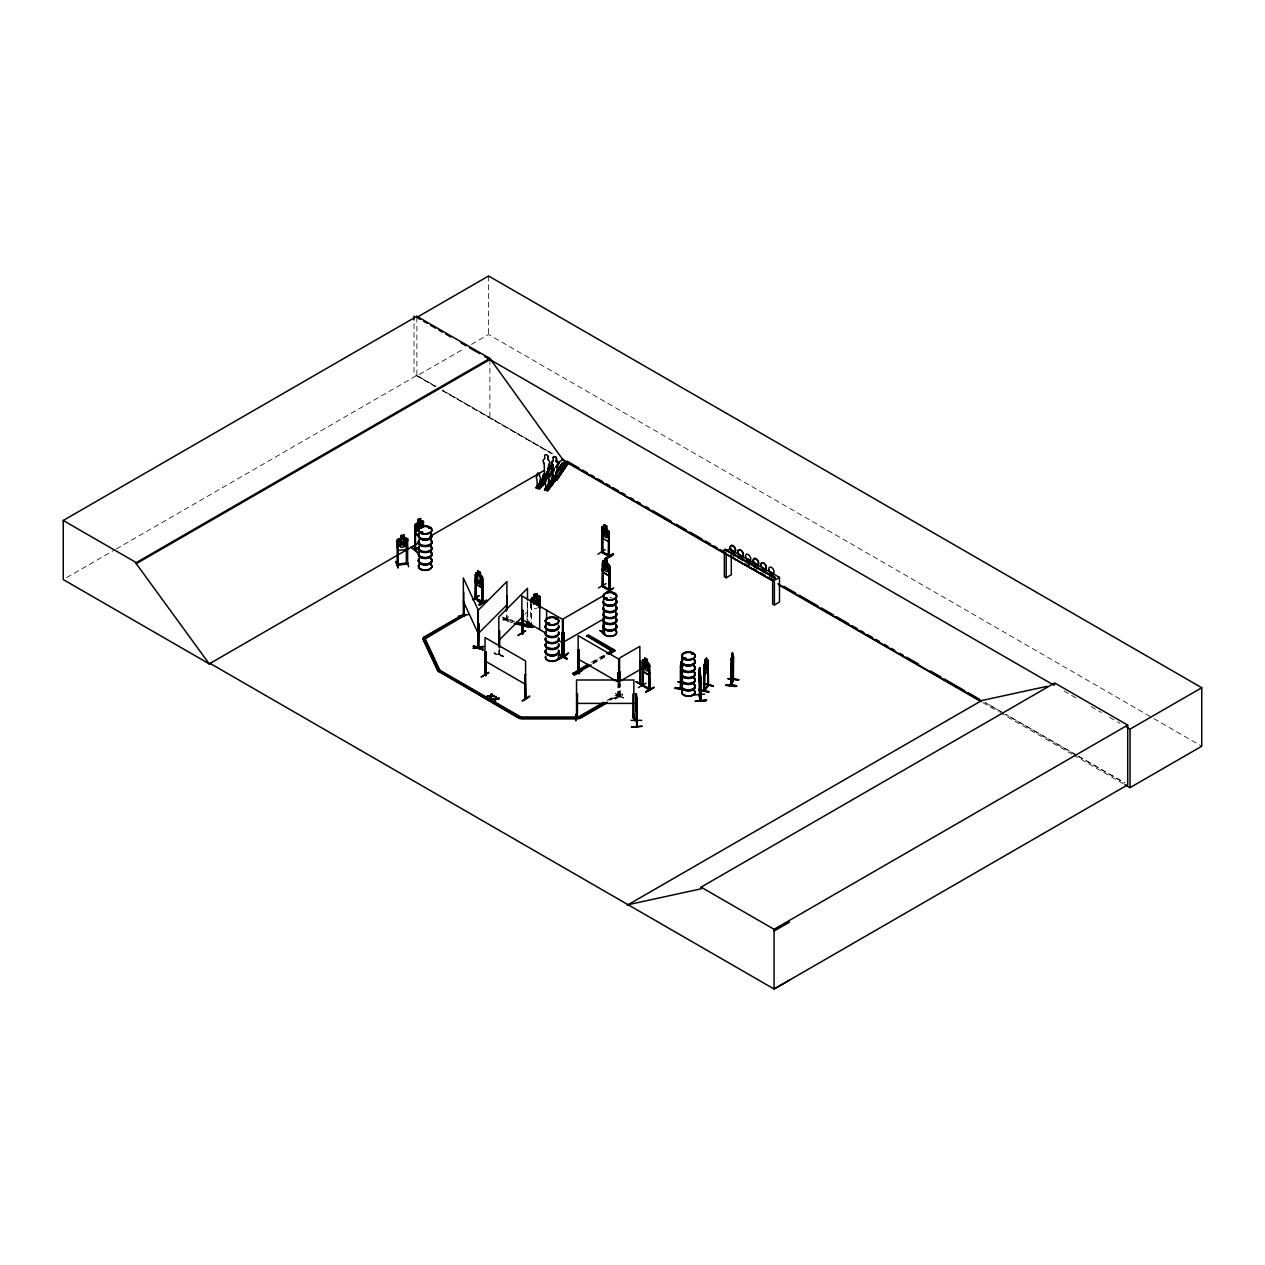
<?xml version="1.0" encoding="UTF-8"?>
<svg xmlns="http://www.w3.org/2000/svg" width="1265" height="1265" viewBox="0 0 1265 1265"><rect width="100%" height="100%" fill="white"/><g stroke="black" fill="none" stroke-linecap="round" stroke-linejoin="round"><path stroke-width="0.75" stroke-dasharray="5 3.75" d="M623.266 698.011L615.628 693.694M623.471 697.948L615.66 693.615L623.439 697.489M503.312 656.598C496.291 650.732 486.313 652.803 503.328 656.519M503.549 656.266L494.22 653.151L503.533 656.314M618.949 682.531L618.775 696.73L617.905 696.288L618.332 695.244L618.965 696.509M617.905 696.288L618.269 684.017M619.028 695.734L617.905 695.434M507.249 618.474C504.846 621.779 510.443 617.399 507.249 612.766M498.837 653.736L499.153 653.341M499.248 654.717L499.359 653.262L499.359 654.116M619.486 694.785L619.518 695.687L619.565 683.527M512.278 622.807L502.996 619.597L503.865 618.506L515.013 621.479M502.996 620.34L503.865 618.506M620.214 695.671L620.166 683.48M502.743 617.273L512.119 620.372M506.933 618.854L506.395 619.692L506.459 613.145M506.775 619.739L506.395 619.075M527.015 619.992L527.489 602.599L527.805 619.613M527.805 602.693L527.015 603.073M524.754 614.505L527.489 611.77M506.933 619.708L506.933 612.655M622.68 693.963C623.36 698.296 604.654 702.265 622.728 694.042M615.549 699.086L622.744 694.406M66.665 577.615L114.467 550.006M116.174 549.026L416.881 375.405L435.555 386.189M416.881 317.389L416.881 375.895L464.698 348.302M471.513 344.349L488.59 334.498L1152.146 717.603M591.403 662.322L604.923 654.511M593.095 662.069L606.615 654.274M592.89 663.176L606.394 655.365M592.89 663.904L606.394 656.108M607.058 700.399L618.885 693.568L620.356 694.422L611.912 700.035M608.75 700.146L618.885 694.295L620.356 695.149M610.22 700.272L620.356 694.422M538.969 607.469L531.68 609.73L530.826 603.279M619.866 695.813L619.897 683.337M499.201 654.764L499.311 649.562M618.648 696.699L618.696 682.689M503.865 619.233L513.163 621.716M502.996 619.597L512.278 622.08M435.302 386.331L414.019 374.092L414.019 321.879M442.118 390.253L552.678 453.835L442.355 390.11M1003.825 713.27L985.119 702.502L1003.777 713.286M1076.974 755.332L1005.533 714.235L1076.784 755.442M1078.666 756.296L1124.601 782.719M1153.87 718.583L1201.75 746.239M1064.039 691.022L1075.882 697.853M1091.11 706.645L1101.277 712.511M1109.737 717.397L1119.889 723.264M1078.476 756.407L1124.316 782.877M416.881 375.895L435.555 386.679M442.355 390.6L551.508 453.613M982.842 702.644L998.243 711.547M999.967 712.527L1071.85 754.035M1073.558 755.031L1123.194 783.683M618 696.319L618 682.294M530.826 607.105L531.806 609.683M511.866 620.546L502.521 617.114M531.521 604.844L531.521 622.396M531.347 604.654L531.347 622.206M530.652 603.152L530.652 620.704M527.489 602.029L527.331 620.103M499.628 649.672L499.675 654.369M498.821 650.052L498.821 654.653M489.887 359.529L489.887 418.035M488.59 275.991L488.59 334.498M609.951 597.396A6.689 3.858 0 0 1 611.691 597.539"/><path stroke-width="1.5" d="M734.348 555.019L734.317 551.429L733.985 554.671M742.002 555.778L741.923 559.573M749.607 563.684L749.671 560.11L747.678 558.988L747.283 562.308M757.118 567.779L757.356 564.459L757.118 568.396M765.072 572.365L765.04 568.791L764.961 571.922M770.733 572.001L770.401 575.243L770.733 572.001L772.678 576.634L772.725 573.14L772.425 576.492M636.311 705.127L636.611 711.594L636.358 693.726L637.101 726.822L636.991 702.818M739.962 558.086L740.009 554.639L739.851 557.786M755.205 567.194L755.363 563.32L757.356 567.59L755.126 566.499L755.126 563.463L757.118 564.601M763.174 570.325C762.194 574.879 764.107 563.668 762.526 571.195M636.501 711.594L636.674 709.428M531.347 624.151L530.383 623.55L530.81 624.641M548.804 475.956L549.231 474.644L549.231 476.178L544.25 474.992L544.25 473.474L544.63 474.786L548.82 475.846M557.264 477.996L557.296 476.557L557.691 478.17L554.37 477.379M636.39 707.309L636.469 706.028M733.004 665.596L731.297 670.276L733.21 662.117M539.538 487.167L540.06 479.672A2.388 1.803 35.3 0 0 539.602 476.494L539.459 473.869M547.998 475.593L548.773 464.366A3.589 2.704 35.3 0 0 548.077 459.606L548.077 456.444L548.077 459.606M548.077 475.482L548.773 464.366M547.745 475.624L548.014 478.581A2.388 1.803 35.3 0 1 548.52 481.665L548.014 489.16L545.8 488.638L545.389 480.937A2.388 1.803 35.3 0 1 545.847 477.964L545.8 478.059A2.388 1.803 35.3 0 0 545.341 481.016M557.232 466.358L557.153 466.485A3.589 2.704 35.3 0 0 556.458 461.709L556.458 458.562A1.787 1.36 35.3 0 0 554.797 456.697A1.787 1.36 35.3 0 0 553.137 457.772L553.232 457.661A1.787 1.36 35.3 0 1 554.892 456.586A1.787 1.36 35.3 0 1 556.553 458.436L556.553 461.599A3.589 2.704 35.3 0 1 557.232 466.358L556.553 477.474M700.62 683.179L700.351 685.456L700.494 683.195M725.984 685.282C732.577 682.641 746.54 688.951 725.984 685.282L736.625 686.136L726.078 684.887M699.782 669.454L699.94 670.766M682.215 663.303L681.645 661.832M479.087 646.605L478.202 647.617L477.917 623.613M694.279 684.412A6.799 3.921 0 0 1 688.381 690.295A6.799 3.921 0 0 1 682.499 684.412L680.333 688.808L680.681 687.322M680.38 688.713L680.396 665.374M682.135 689.472L675.225 688.302M675.21 688.397L675.368 687.575L682.278 688.65M675.352 687.654L682.262 689.061M732.308 553.991L732.324 550.307L734.38 554.702L732.071 553.485L732.071 550.449L734.064 551.572M732.388 553.77L734.159 554.56M741.432 559.62L742.444 558.624L742.65 559.715M757.356 567.59L755.173 567.084M700.478 699.229C701.616 702.866 697.3 693.647 699.766 695.133L699.071 669.612M699.102 694.564L699.719 694.216M699.703 695.118L699.181 669.501L699.071 677.281M700.62 699.782L699.577 694.532L699.798 670.924M701.016 700.573L700.857 676.649L701 700.668L699.672 694.643M708.068 660.172L703.656 665.596L704.131 675.557L707.641 671.177L708.115 667.793M707.673 671.225L708.005 667.762M682.104 663.382L682.562 659.84M731.186 660.377L731.312 658.654L731.186 685.535L733.479 679.194M557.359 477.949L556.189 479.34L551.983 478.36L552.71 475.466L551.983 479.024M538.416 486.361L538.463 488.132L537.309 485.807L536.297 486.804C535.538 491.231 545.294 486.329 545.942 479.83M545.658 474.375C546.812 473.426 544.598 475.624 546.622 474.043M546.891 487.847L546.164 488.638L547.081 488.069M546.148 488.527L546.986 488.037L546.385 488.828M553.706 476.905L554.956 475.767L554.845 479.024L554.94 476.336L553.722 476.526M636.659 721.24L636.674 726.853L636.58 697.3L636.39 699.624M700.193 673.597L699.94 675.146C699.15 662.085 699.387 683.906 699.956 676.475L700.367 681.013L699.229 669.248M708.637 692.35L698.818 689.836L708.859 691.655M699.023 689.504L708.843 692.018M731.739 657.357L731.739 654.479L731.312 684.982L733.384 679.558M680.918 663.635L681.803 660.678L680.776 663.651L680.791 688.887L680.396 687.923M473.41 646.652C503.28 656.741 453.629 639.141 482.756 649.688M473.663 646.352L483.009 649.372M483.009 649.04L473.695 645.909M422.463 532.597L420.692 532.17M421.625 532.786L422.352 532.834M429.626 528.248L428.614 528.248M428.614 527.916L429.531 528.311L428.709 527.837M547.508 623.582L548.994 623.819M555.699 618.727L556.521 618.933M605.508 598.756L606.235 597.807M606.773 597.807C607.627 598.946 606.931 598.361 605.508 598.155M613.904 593.728L613.984 594.218M614.189 594.123L613.762 593.649M683.938 658.622L685.836 658.164L684.507 658.654M684.65 658.638L685.836 658.48M692.477 654.132L691.828 654.163M692.603 654.163L691.797 653.894L692.841 654.163M636.564 725.446L637.038 726.236M742.033 559.351L740.009 554.639M764.977 572.365L762.811 570.847L764.803 571.97M558.956 654.748L559.367 654.005L567.02 658.859L558.956 654.717L566.609 659.049M559.304 654.464L567.02 658.859M566.973 658.448L559.32 654.084M421.625 528.391L419.774 526.034L421.593 521.971L419.363 525.449M704.273 663.951L703.656 665.596M731.882 654.653L732.53 652.487L733.178 679.526M731.882 655.618L732.277 653.452M731.312 658.717L732.878 653.989L733.384 680.175L733.589 656.155M731.439 658.733L732.388 656.472L731.771 663.714M731.581 662.117L731.549 685.583L733.605 678.641M728.15 678.878L738.807 679.732L728.245 678.514M463.986 616.039L463.955 602.061M732.656 662.955L732.799 655.76L732.245 660.03C731.376 653.293 731.613 675.146 732.229 661.358L732.593 663.05M417.244 552.552C408.042 544.788 409.686 545.436 417.671 552.283M482.566 585.3L481.728 587.798L482.566 585.41M608.275 541.467L609.271 539.175L608.323 541.594L602.472 538.21L601.697 534.905M609.635 573.251L608.781 575.733L602.931 572.349L602.156 569.044L603.01 572.302L608.876 575.686L609.635 573.361M642.209 668.236L642.984 671.541L648.834 674.925L649.688 672.553M704.573 690.311L704.621 689.393L703.751 689.884L704.668 690.326L705.111 659.856L705.222 662.749M703.814 689.852C702.739 693.742 710.487 683.021 707.657 684.76M708.163 684.27L707.704 685.614M703.846 690.737L704.226 666.813L704.131 690.88L708.542 685.298L708.115 661.785L707.673 685.757M531.6 624.372L530.778 624.61M397.289 547.713L398.364 550.449L406.476 549.5L407.63 538.7L407.63 563.858L406.46 563.146M406.476 549.5L407.662 546.496M527.473 621.921L532.945 627.298L527.979 621.305M532.913 626.823L527.948 621.352M532.85 627.25L527.948 621.684M538.036 486.756L538.337 485.902L537.451 486.187M545.515 474.897L546.274 474.359M545.468 474.549L545.927 473.616M490.377 698.264L491.864 694.011L490.488 695.529L490.377 698.264L491.864 694.011M494.694 700.763L496.196 696.509C496.56 700.81 487.942 698.644 495.421 698.375M495.295 701.11L496.18 698.327L499.311 698.312L496.086 699.213M491.263 693.663L490.488 696.019L487.215 696.446L490.488 695.529M495.421 698.865L496.196 696.509M489.761 697.916L490.393 695.94M419.189 526.872L416.691 530.699L418.573 526.493L416.77 523.947L419.142 525.465M553.184 467.971L553.026 467.054M549.99 483.926L551.366 484.179L551.034 483.325M561.644 469.963L560.379 468.777L559.604 470.137M597.918 554.212L605.176 549.706M638.43 687.543L646.036 683.163M481.253 677.17L488.875 672.395L481.317 676.807M518.097 635.504L525.718 630.729L518.176 635.141M581.916 670.845L574.01 675.13L581.568 670.719M682.61 655.808L681.376 662.639L681.835 669.343M682.531 656.788L681.993 658.939L682.531 657.753M680.807 671.288L681.171 673.644L682.594 670.482M681.614 682.61L678.293 681.709M682.12 684.46L681.044 687.622M395.929 561.834L398.127 568.032L395.945 561.47M772.646 580.619L772.646 604.038L774.386 605.002L774.386 581.6L722.979 552.346L725.098 549.136L775.145 577.409L775.145 579.971L779.493 577.409L729.462 549.136L726.553 550.844M774.386 581.6L773.026 580.619L775.145 577.409M482.582 602.725C476.921 603.658 474.47 594.724 475.624 598.851L476.051 575.29L475.102 575.053L475.782 575.449M482.076 601.523L475.276 598.266L482.945 602.583L482.851 579.18L481.902 578.927L481.902 602.425L482.155 586.581M486.076 675.494L485.997 652.044L485.048 651.807L485.997 652.044M522.081 632.484L522.919 633.828L522.84 610.378L521.892 610.141L522.84 610.378M524.801 697.347C527.284 697.711 524.105 697.094 524.928 698.28L525.149 674.656L525.94 698.47L524.817 698.169M618.696 680.807L618.696 659.065L578.152 635.663L578.089 673.328L578.485 672.237L579.196 673.581L579.117 650.131L578.152 649.878L578.848 650.273M578.421 649.736L578.058 673.28L579.212 673.533L578.405 673.075M602.425 551.809L601.666 551.366L602.693 552.473M601.792 527.141L601.65 552.252L609.256 556.6L609.271 531.442L602.583 526.572L601.697 527.189L601.998 552.109L609.54 556.426L608.686 555.114M602.788 551.667L601.919 551.208M608.924 556.015L608.544 555.382M602.124 586.438L609.714 590.739L609.635 565.566M603.152 563.241L602.725 586.786C605.034 586.106 600.717 584.715 602.867 585.995M602.883 563.384L602.203 562.988L602.377 586.201L609.904 590.534L609.904 567.131L608.955 566.894L608.955 590.391L608.955 589.474M609.382 589.284L609.714 589.885M576.302 714.33L575.86 720.623L576.239 714.346M576.318 713.966L575.86 720.591M642.889 685.14L642.43 684.539M642.177 685.551L649.767 689.931L649.688 664.773L647.19 662.37L647.285 659.445L648.36 669.47L647.111 671.051L644.786 669.707L643.537 666.687L644.786 658.006L647.285 659.445M642.936 662.591L642.256 662.196L643.205 662.433L642.905 686.041L642.636 684.618M539.396 473.948C539.064 471.972 536.376 474.628 537.704 473.252M533.403 604.006L534.747 601.523L532.786 598.819L535.348 600.685L538.02 597.254L536.028 601.16C540.108 603.468 536.787 606.109 535.411 601.95M407.551 562.798L407.409 563.652L397.131 564.87L398.19 563.89M479.071 624.024L478.265 624.404L479.071 624.024L478.534 647.965L478.613 646.684M478.803 646.415L478.217 647.854L478.17 609.936L463.338 577.963L463.464 616.087M527.805 626.175C526.272 627.867 527.632 623.36 527.537 625.938L527.015 621.874M536.929 605.366L538.495 602.599L538.495 597.222L536.929 596.732L536.977 593.664L533.846 594.597L532.439 602.614M563.052 656.551L563.842 655.254L564.174 656.266L564.095 632.911L563.146 633.148L564.095 632.911M604.006 632.484L603.516 632.294M603.373 633.686L603.674 595.53L563.146 618.933L563.384 656.756L563.415 633.306M731.265 684.982L731.771 658.338M681.598 661.785L681.313 669.122L682.12 664.631L682.594 666.291A6.799 3.921 0 0 0 688.381 672.221A6.799 3.921 0 0 0 694.279 666.339M770.717 575.702L772.488 577.061M619.565 681.645L619.565 658.037L639.837 646.336L640.09 684.112M605.982 566.056C606.9 562.245 609.872 565.487 606.52 567.036L608.18 571.401L606.03 567.353C604.939 571.242 602.282 568.206 605.492 566.42L603.927 562.229L605.935 565.977M543.997 463.385L544.077 463.259A3.589 2.704 35.3 0 1 544.756 458.816L544.677 455.78A1.787 1.36 35.3 0 1 546.338 454.704A1.787 1.36 35.3 0 1 547.998 456.554M543.697 477.079L544.488 477.253L543.128 476.589L543.128 475.055L544.25 473.474M552.457 465.378A3.589 2.704 35.3 0 1 553.137 460.934L553.232 460.808A3.589 2.704 35.3 0 0 552.536 465.251L553.137 476.81L551.983 478.36M546.385 477.032L543.523 476.367L544.63 473.569M553.975 470.422L548.472 478.202L542.732 476.842L544.93 473.743M550.433 465.947L548.267 469.094L552.267 463.67M552.267 463.354L551.145 465.235M542.859 476.889L545.057 473.79M544.677 474.818L544.077 463.259M546.164 480.004L539.855 488.907L539.617 487.594L536.55 487.673L537.309 485.807M546.701 472.351L552.315 464.571M536.06 488.021L543.634 477.253L536.502 488.132M546.464 473.901L545.8 474.027M547.033 472.43L552.884 464.366M547.445 472.335L552.947 464.555M544.962 476.541L544.867 474.122L546.48 474.343L546.48 476.905L544.962 476.541L544.962 473.98M546.385 474.47L553.279 464.808M536.913 488.084L544.282 477.601L537.119 488.274M545.515 479.846L538.732 488.638L544.994 479.72M538.795 488.654L546.306 478.075M553.026 470.169L547.713 477.348L548.836 474.549M553.738 468.176L547.872 476.241L546.622 475.197M545.911 479.704L539.617 488.701M548.283 476.146L553.785 468.366M548.836 476.478L553.216 470.232M555.778 461.108L559.098 461.899L557.976 463.781M553.596 469.963L547.792 478.059L547.713 476.13M555.762 467.022L559.098 461.899M548.014 478.581L548.061 478.486A2.388 1.803 35.3 0 1 548.472 481.744L548.52 481.665M548.425 478.202L553.88 470.39M556.078 467.275L559.478 462.642L555.778 461.425M556.173 467.307L559.494 462.626M551.319 478.897L553.785 475.466M555.983 472.367L562.593 462.721L567.558 463.891L556.616 479.925M555.936 472.525L562.324 463.338M544.946 490.108L552.742 479.593L545.658 490.282L544.756 489.824L545.515 487.752L545.515 488.764M556.268 472.794L562.909 463.48M545.674 490.267L544.519 490.014L552.093 479.245L555.414 480.02L547.192 490.63C565.107 466.073 548.425 491.184 547.824 490.33L544.772 488.796M555.493 474.422L563.953 463.686M544.756 489.934L552.093 479.245M554.291 475.94L554.892 476.288M555.588 474.454L563.558 463.259M545.168 490.172L552.742 479.593M553.422 475.972L553.327 478.676L553.105 475.561M556.126 474.565L562.846 465.235M552.916 479.878L545.405 490.077M555.335 479.815L566.214 464.208L567.574 464.176L556.932 480.194L551.603 478.565M566.593 463.955L547.176 490.614M566.989 464.382L555.209 479.767M556.3 480.052L567.558 463.891M421.625 531.806L420.692 532.454M422.083 532.676L421.625 531.695L420.786 532.597M555.809 619.218L555.493 619.265M684.207 658.243L685.535 658.148L684.476 657.673M530.873 599.499L531.806 598.25M698.818 689.899L699.055 689.093M703.64 683.559L713.27 685.946M704.273 689.552L708.479 685.298M705.111 659.856L706.661 658.021L706.661 660.899M705.396 660.045L706.613 658.18M705.396 661.01L706.265 658.939M514.143 623.313L529.007 627.282L529.893 625.448L516.879 621.985M529.007 627.282L529.893 625.448M576.429 717.397L577.615 717.002M741.654 559.177L741.749 555.92L739.756 554.797M397.131 564.016L398.269 564.348M406.492 562.925L407.441 562.814L397.131 564.269M400.831 535.696L400.863 538.637L397.273 539.918L397.099 565.091L407.425 563.921M506.459 611.264L506.933 595.736L507.249 609.003M507.249 595.847L506.459 596.226M499.311 630.761L499.311 647.68M524.532 624.957L532.644 627.187L523.077 624.325M550.971 467.449L552.805 467.165M553.026 468.129L553.184 467.196M541.531 481.744L542.748 481.38L542.748 482.281M542.906 482.186L541.958 481.491M478.265 633.591L506.933 604.923M498.821 640.438L523.394 615.865M546.18 475.245L545.8 478.059M538.115 485.902L538.02 486.598M603.943 633.338L603.753 632.247M478.676 647.933L478.597 624.515M527.489 625.716L526.952 625.685M605.951 598.203L606.235 598.108M606.852 598.725L606.568 597.807M607.247 598.63L605.461 598.503M755.078 566.688L757.118 567.621M482.566 577.678L481.775 576.097L475.861 572.808L475.071 581.094M475.956 572.745L475.134 598.535M601.792 527.268L602.614 526.683M576.65 717.366C578.263 718.852 575.085 715.974 577.393 716.48M577.472 716.781L576.65 716.796M633.006 717.65L633.749 716.48M632.895 717.619L633.971 717.619L632.895 717.413M400.863 538.637L399.139 539.807L399.139 545.168L400.863 547.271L404.088 546.907L405.812 544.393L405.812 539.017L404.088 538.257L404.073 535.316M557.818 462.278L559.098 462.184M543.365 477.617L544.519 477.901M544.282 477.601L543.428 477.664M536.945 487.99L544.282 477.711M555.667 480.526L551.84 479.625L552.995 479.894M554.513 480.241L547.429 490.551M544.503 489.998L548.077 490.709M527.379 626.586L527.489 621.384M414.62 548.836L419.126 547.539M415.568 549.643L415.41 525.987L414.525 549.753L418.921 547.966M619.897 672.047L619.834 681.803M639.774 684.349L640.09 660.709M636.216 681.724L644.027 686.073L636.374 681.645M731.186 553.706L732.656 553.09L731.407 553.833M731.407 554.56L732.656 553.817M733.51 555.019L734.981 554.402L733.716 556.11M738.871 558.039L740.12 557.312M739.076 558.165L740.341 557.422M741.195 559.351L742.65 558.735M749.671 563.257L749.671 560.11M746.556 562.387L747.805 561.644L748.026 562.498M746.761 562.514L748.026 561.771M748.88 563.7L750.335 563.083L749.086 564.791M724.339 553.327L724.339 576.729L726.189 577.773L731.297 574.753L731.297 555.256M754.24 566.72L755.695 566.103L754.446 566.846M754.446 567.574L755.695 566.846M756.549 568.032L758.02 567.416L758.02 568.396M756.549 568.776L758.02 567.416M764.234 572.381L765.705 571.764L765.705 572.729M769.594 575.401L770.859 574.674L769.816 576.255L771.065 575.528M771.919 576.714L773.389 576.097L772.14 577.82M771.919 577.457L773.168 576.714M774.386 605.002L779.493 601.998L779.493 577.409M553.026 467.892L550.892 467.56L553.026 467.291M541.784 481.38L541.784 482.281M561.502 469.884L559.604 469.884M472.462 599.42L478.929 595.641L472.889 599.657M472.778 599.547L478.818 596.005M475.861 598.298L482.945 601.729L481.902 601.571M486.646 600.448L479.024 604.417L479.451 605.144L486.993 600.685L479.451 605.129M486.63 600.069L479.135 604.907M521.939 633.607L522.951 633.797M485.317 674.198L485.586 675.605L485.317 651.649M521.892 633.639L521.892 595.926L562.435 619.328L562.514 656.994L561.739 656.646L562.008 632.99L562.688 656.709M562.688 633.385L561.739 633.148M603.31 633.702L603.943 609.904M600.069 630.508L604.654 633.132L600.48 630.761M525.845 675.051L524.896 674.814M561.976 656.345L562.008 632.99M563.067 655.744L563.905 655.507M603.626 632.294L603.184 633.132M558.861 659.128C588.81 640.643 537.245 671.304 566.846 654.954M566.53 654.701L558.909 658.67M603.753 633.101L602.915 633.591M522.129 700.778C536.898 690.943 526.62 699.371 522.445 701M579.117 672.648L578.2 672.506M618 680.412L618.269 672.743L618.949 680.649M618.949 673.138L618 672.901M210.18 663.445L209.358 663.935L63.25 579.576L63.25 520.468L416.881 316.297L489.887 358.438L562.893 459.701L724.972 553.279M416.881 316.297L416.881 317.389L488.59 275.991L1201.75 687.733L1201.75 746.239L1130.04 787.636L1124.917 784.664M63.25 520.468L136.256 562.609L489.887 358.438M789.55 980.185L774.069 989.009L210.085 663.398L209.247 663.872L136.256 563.7L489.887 359.529M209.247 663.872L419.711 542.353M429.942 536.455L544.14 470.517M547.539 468.556L552.663 465.599M557.77 462.658L563.716 459.227M480.162 572.286C473.79 569.25 482.945 572.096 480.115 575.354M477.585 573.772L477.743 570.989M475.861 584.398L475.166 581.046L475.83 584.414L481.791 587.735M604.275 527.552L604.196 524.722L606.773 526.114L607.848 536.139L606.599 537.72L604.275 536.376L603.026 533.356L604.275 524.675M606.773 526.114L604.196 524.722M602.693 529.102L601.745 528.865L602.693 529.102L602.773 552.552M438.971 669.153L423.475 637.37L464.018 613.968L465.488 614.822L424.961 638.952L422.937 638.54L465.488 614.822M423.475 638.098L464.018 614.695L465.488 615.549M609.177 531.49L609.161 556.616M608.497 532.755L609.445 533.008L608.497 532.755L608.497 556.252M608.418 556.126L608.765 540.408M602.235 586.47L603.041 560.695C606.394 564.933 603.927 554.086 604.733 561.866L603.484 562.119L603.484 567.495L604.733 570.515L607.074 571.859L608.307 570.278L607.074 560.332M605.587 558.245C619.486 548.678 611.991 558.039 605.65 558.308M607.153 560.284L607.153 563.162L609.635 565.629L602.994 560.869M609.904 567.131L608.955 566.894M578.184 717.729L520.864 717.729L519.393 718.583L438.322 671.051L439.793 670.197L520.864 717.002L578.184 717.002M438.322 671.778L439.793 670.197L424.961 638.224L423.475 637.37M606.046 583.592L598.392 587.988M608.876 590.249L609.224 566.736M606.046 592.858L613.699 588.019L606.156 592.858M563.146 642.335L603.674 618.933M586.834 635.742L588.304 634.888L613.651 649.514L612.165 651.096L586.834 635.742L612.165 651.096M586.834 636.469L588.304 635.615L611.96 649.261M591.198 664.884L574.31 674.625L572.824 673.771L588.035 664.267M606.615 653.546L613.651 649.514M572.824 673.771L588.035 664.995M572.824 673.043L574.31 673.897L589.506 665.121M608.086 654.4L614.837 650.495L609.777 654.147M438.322 671.051L519.393 717.856L520.864 717.002L520.864 718.931L578.184 718.931L578.342 716.97L603.69 702.344M648.771 663.382L643.094 659.903L642.209 660.52L642.288 685.662M619.565 681.44L639.837 669.738M649.419 689.346L649.261 665.943L649.957 689.71M649.957 666.339L649.008 666.086M642.984 671.541L648.834 674.925M590.17 710.883L578.342 717.698L579.829 718.552L606.852 702.961M593.554 708.922L601.998 704.052M578.342 716.97L579.829 717.824L606.852 702.217M648.929 688.84L649.672 689.947M646.099 691.576C670.102 678.546 629.733 701.458 653.752 687.259M646.162 691.971L653.768 687.622M627.25 905.202L981.719 700.541L1047.025 686.342M628.072 904.712L701.079 888.836L701.079 887.144L1054.71 682.974L1127.716 725.114L1127.716 784.838L774.069 989.009L774.069 929.285L1127.716 725.114M1054.71 684.665L1053.887 685.156L484.795 356.588M1126.656 727.169L1130.04 729.13L1201.75 687.733M774.069 930.993L789.55 922.169M563.826 632.753L563.905 656.108M422.083 532.375L421.261 532.486M732.071 553.485L734.301 554.576M417.924 531.268L416.485 529.561L416.485 524.184L417.924 522.635L417.766 519.646L420.644 518.46L420.613 521.544L422.067 521.907L422.067 527.284M417.83 519.694L420.613 518.65M423.427 527.031L423.522 521.196L420.707 521.401M422.573 520.642L414.952 524.785L417.83 522.572L417.924 519.757M422.431 523.141C424.392 522.034 420.644 525.117 422.431 527.031M415.047 532.439L415.837 535L415.047 524.769L414.793 549.943L415.632 526.161L414.62 526.319M414.952 528.833L423.601 525.323M415.774 534.937L419.221 533.53M415.711 548.931L414.525 548.899L418.921 547.35M414.888 549.895L419.126 548.14M552.805 468.018L551.129 467.892M538.969 598.487C540.756 597.112 537.372 604.085 538.969 606.283M528.011 621.779L532.407 627.456L524.943 624.91M398.222 565.012L398.08 541.357L397.131 541.467L398.159 541.562L398.19 564.743M547.998 622.918L549.548 623.424L547.824 623.724M548.678 623.503L549.516 623.281M477.664 573.93L476.415 574.168L476.415 579.544L477.664 582.564L479.988 583.908L481.238 582.327L481.238 576.951L479.988 575.275M482.076 601.286L482.566 602.788M482.076 602.14L482.945 602.583M525.07 698.011L525.149 674.656M642.43 685.393L649.957 689.741M649.182 688.445C656.393 692.382 630.713 678.641 649.577 689.014M561.012 470.106L559.826 470.011M463.702 592.131L463.623 616.182M468.651 614.505L458.262 616.166M478.312 646.051L478.312 646.905M473.221 647.965L483.594 646.368M483.594 646.747L473.236 648.439M422.937 638.54L437.769 670.513L439.793 670.197M562.593 462.721L567.558 464.192M563.605 463.433L562.593 463.022M491.247 695.481L494.378 695.94L491.152 696.367M487.215 695.956L494.378 695.94M487.215 696.446L490.393 696.414M492.132 698.802L499.311 698.802M492.132 699.292L495.311 699.26M491.152 695.876L494.378 695.465M496.086 698.723L499.311 698.312M633.907 716.812L632.785 717.018M633.907 717.666L633.86 680.001L576.54 680.001L576.571 717.635M732.388 655.523L731.771 666.023L731.423 664.71M400.72 538.495L400.72 535.617L404.183 535.206L404.183 538.084M400.752 535.68L404.199 535.269M404.073 538.194L407.662 538.764M398.443 538.922L406.397 537.989M406.492 540.376L407.52 540.471L406.492 540.376L406.587 564.048L406.571 540.582M408.658 566.799L406.587 560.237M763.032 570.815L765.04 571.938L763.048 567.669M600.132 630.887L604.765 633.496M699.324 670.608L699.656 667.604L700.241 673.692M700.035 669.628L700.019 681.171L699.324 675.984M700.51 675.542L700.636 700.699M699.055 677.234L700.351 685.456M699.213 680.712L700.462 685.44M694.011 694.959L704.668 694.106M695.576 701.427C729.035 697.774 673.043 703.103 706.218 700.589M695.497 701.11L706.218 700.541M475.861 598.045L475.007 597.602M475.355 598.313L475.355 574.911M475.735 598.851L476.051 575.29M482.534 602.725L482.566 577.615M522.54 633.939L522.587 610.536M562.119 655.57L562.403 656.994M486.013 675.415L484.954 675.194L485.048 637.576L525.576 660.978L525.671 698.659L524.896 698.217M609.129 555.715L602.504 552.093L608.924 555.161M602.836 586.786L603.152 571.037M642.509 685.44L642.509 662.038M642.889 685.994L643.205 662.433M708.005 685.836L708.005 660.045L707.957 667.809M397.321 564.237L397.321 565.091M636.406 698.644L636.469 700.652M636.453 701.537L636.358 696.968L636.674 701.696M630.998 720.418L641.75 720.354M631.488 726.98L642.225 726.268L631.52 727.312M550.828 483.451L549.943 483.973M577.504 693.995L576.54 693.995L577.504 693.995L577.393 717.682M632.785 717.619L632.895 694.011L633.86 693.995M633.939 714.409L634.603 720.607L634.097 714.346M576.54 703.403L633.86 703.403M520.864 718.204L578.184 718.204M706.518 661.026L706.518 669.675L705.158 671.399L704.431 670.023M421.625 531.743L422.668 532.407M731.075 668.11L731.423 670.292M728.166 678.72L738.728 679.922M680.886 671.383L681.06 673.628M681.756 682.278L678.151 682.072M678.167 681.914L681.645 682.468M675.32 688.081L682.278 689.14M553.469 467.117L550.149 466.342L553.469 467.418M554.007 469.094L549.026 467.924L554.007 469.394M553.327 476.114L554.94 476.336M553.422 478.534L554.94 478.897M546.211 479.293L542.891 478.502M545.911 488.179L547.002 488.322L546.939 490.124L545.768 487.816M539.602 487.088L537.325 486.646L536.929 478.945A2.388 1.803 35.3 0 1 537.388 475.972L537.388 473.869M703.419 683.416L713.239 685.93M703.451 683.78L713.27 686.294M704.146 675.557L703.704 673.249M516.879 622.712L529.893 626.175M515.994 623.076L529.007 626.539M747.441 559.13L749.433 560.253M762.811 567.811L764.803 568.934M770.496 572.144L772.488 573.282M749.56 561.676L752.881 563.542M732.435 553.943L734.981 555.367M724.339 549.595L774.386 577.868M722.979 552.346L773.026 580.619M416.881 317.389L420.28 319.349M423.68 321.31L427.08 323.271M430.464 325.232L435.555 328.173M438.955 330.133L442.355 332.094M445.754 334.055L450.846 336.996M461.029 342.878L466.121 345.819M469.521 347.78L479.704 353.647M567.131 461.187L579.07 468.082M582.485 470.058L587.608 473.015M591.008 474.976L594.423 476.952M597.839 478.913L602.962 481.87M606.378 483.847L609.777 485.823M613.193 487.784L618.316 490.741M621.732 492.718L625.131 494.678M630.255 497.635L633.67 499.612M637.086 501.572L640.485 503.549M645.609 506.506L649.024 508.467M652.44 510.443L671.209 521.275M676.316 524.232L686.563 530.146M689.963 532.106L701.917 539.001M705.317 540.977L710.44 543.934M713.855 545.895L717.271 547.872M720.686 549.848L725.794 552.789M744.563 563.637L749.686 566.593M753.102 568.554L756.502 570.531M759.917 572.492L765.04 575.449M768.456 577.425L771.856 579.386M783.81 586.28L795.748 593.174M799.164 595.151L817.933 605.982M821.333 607.959L833.287 614.853M836.687 616.814L848.641 623.724M852.041 625.685L857.164 628.642M860.58 630.618L863.995 632.579M867.41 634.556L872.518 637.513M875.933 639.473L879.349 641.45M884.456 644.407L887.872 646.368M891.287 648.344L894.703 650.305M899.826 653.262L903.226 655.238M906.641 657.199L918.58 664.109M930.534 671.003L940.765 676.901M944.18 678.878L964.657 690.69M968.057 692.667L980.011 699.561M731.787 557.217L772.741 580.856M777.849 583.813L980.881 701.031M561.771 459.543L722.679 552.441M779.161 585.047L981.134 701.664M604.654 558.845L607.232 560.237M643 659.951L644.865 661.026L644.865 658.148M614.837 650.495L613.367 649.641L614.837 651.222M477.664 574.879L479.988 576.223M477.664 580.255L479.988 581.6M521.892 619.328L545.215 632.785M559.272 640.896L562.435 642.731M578.152 659.065L617.004 681.487M485.048 660.978L525.576 684.381M443.177 672.869L505.668 708.953M509.036 710.898L520.864 717.729M701.079 887.144L774.069 929.285M540.171 604.417L540.171 596.685L539.017 595.942L531.711 598.108L530.762 603.358M538.969 596.052L540.06 596.764M649.008 689.52L649.261 671.794M527.869 626.048L527.805 621.495M556.205 480.02L556.189 478.123L556.189 479.34M540.171 596.685L540.013 608.165M536.977 596.542L537.04 593.728L533.846 594.597M481.68 576.144L482.613 577.805M559.446 469.979L560.379 469.03L561.723 469.789M749.007 561.834L747.678 558.988L747.757 562.261M463.338 601.365L478.17 633.338M422.937 639.268L437.769 670.513M636.137 721.208L636.248 693.726M398.364 538.764L397.289 539.981L397.4 547.682M699.545 667.62L699.94 669.802M699.561 676.996L700.019 678.878L700.019 673.502M642.383 668.22L643.126 671.446M601.871 534.889L602.614 538.115M464.034 615.138L464.034 615.992M700.351 673.818L700.636 675.542M636.58 699.83L636.611 707.151L636.516 702.391M636.248 693.9L636.611 700.019M636.248 703.103L636.39 705M699.798 670.956L699.656 667.604M636.168 702.091L636.248 705.411M1130.04 729.13L1130.04 787.636M747.805 561.644L747.805 562.625M726.189 554.37L726.189 577.773M681.835 661.658L681.835 667.034M680.807 663.619L680.728 688.903L682.483 685.124A6.689 3.858 0 0 0 688.381 690.943A6.689 3.858 0 0 0 694.185 685.14M643.806 686.199L636.184 681.819M620.166 672.205L620.166 681.598M618.269 672.743L618.269 682.135M602.425 529.26L602.504 552.71M579.117 650.131L578.927 673.723M554.671 481.08L551.35 480.494M554.181 481.775L550.86 481.206M553.232 457.661L553.137 460.934M552.71 475.466L552.71 477M548.836 489.539L548.567 488.464L548.567 489.286M546.606 610.189L546.606 619.945M545.99 488.084L545.99 489.792M545.705 479.783L542.385 479.214M540.108 487.294L540.108 486.472L540.361 487.547L537.04 486.772L537.04 485.76M539.839 598.219L539.649 629.575M539.143 598.677L539.143 606.473M527.489 600.069L527.489 588.367L498.821 617.035L498.821 646.289M522.16 609.983L522.16 633.385M506.775 609.493L506.933 581.52L478.265 610.189L478.265 647.807M499.628 630.871L499.628 647.791M485.744 652.202L485.823 675.636M480.068 572.333L480.004 586.818M477.664 570.847L477.648 585.458M423.222 522.809L423.222 526.714M422.636 523.315L422.636 527.205M420.613 527.869L420.613 522.492L417.924 523.599L417.924 528.96M414.983 549.057L414.983 549.911M414.019 316.076L414.019 319.95M136.256 562.609L136.256 563.7M558.624 632.389A6.799 3.921 0 0 1 551.176 637.307A6.799 3.921 0 0 1 546.18 631.441M558.497 637.829A6.657 3.842 0 0 1 552.062 642.667A6.657 3.842 0 0 1 545.626 637.829M558.624 625.938A6.799 3.921 0 0 1 551.176 630.84A6.799 3.921 0 0 1 546.18 624.989M558.624 632.057A6.799 3.921 0 0 1 551.176 636.975A6.799 3.921 0 0 1 546.18 631.109M558.624 625.606A6.799 3.921 0 0 1 551.176 630.508A6.799 3.921 0 0 1 546.18 624.657M558.545 626.317A6.705 3.874 0 0 1 552.062 631.203A6.705 3.874 0 0 1 545.595 626.317M558.545 625.242A6.705 3.874 0 0 1 552.062 630.112A6.705 3.874 0 0 1 545.595 625.242M558.529 632.785A6.689 3.858 0 0 1 552.062 637.639A6.689 3.858 0 0 1 545.595 632.785M558.529 631.694A6.689 3.858 0 0 1 552.062 636.564A6.689 3.858 0 0 1 545.595 631.694M558.545 638.24A6.72 3.874 0 0 1 552.062 643.126A6.72 3.874 0 0 1 545.579 638.24M558.624 650.795A6.799 3.921 0 0 1 551.176 655.713A6.799 3.921 0 0 1 546.18 649.846M558.513 638.793A6.673 3.858 0 0 1 552.062 643.648A6.673 3.858 0 0 1 545.61 638.793M558.497 656.235A6.657 3.842 0 0 1 552.062 661.073A6.657 3.842 0 0 1 545.626 656.235M558.545 638.446A6.72 3.874 0 0 1 552.062 643.332A6.72 3.874 0 0 1 545.579 638.446M558.624 644.344A6.799 3.921 0 0 1 551.176 649.245A6.799 3.921 0 0 1 546.18 643.395M558.624 650.463A6.799 3.921 0 0 1 551.176 655.365A6.799 3.921 0 0 1 546.18 649.514M558.624 644.011A6.799 3.921 0 0 1 551.176 648.913A6.799 3.921 0 0 1 546.18 643.063M558.545 644.723A6.705 3.874 0 0 1 552.062 649.609A6.705 3.874 0 0 1 545.595 644.723M558.545 643.648A6.705 3.874 0 0 1 552.062 648.518A6.705 3.874 0 0 1 545.595 643.648M558.529 651.19A6.689 3.858 0 0 1 552.062 656.045A6.689 3.858 0 0 1 545.595 651.19M558.529 650.099A6.689 3.858 0 0 1 552.062 654.97A6.689 3.858 0 0 1 545.595 650.099M558.529 656.614A6.689 3.858 0 0 1 552.062 661.469A6.689 3.858 0 0 1 545.595 656.614M615.755 606.868A6.705 3.874 0 0 1 611.691 612.545A6.705 3.874 0 0 1 603.247 608.813M615.755 612.276A6.689 3.858 0 0 1 611.691 617.937A6.689 3.858 0 0 1 603.263 614.205M615.755 611.912A6.689 3.858 0 0 1 611.691 617.573A6.689 3.858 0 0 1 603.263 613.841M615.849 606.473A6.799 3.921 0 0 1 611.707 612.228A6.799 3.921 0 0 1 603.152 608.433M615.849 606.141A6.799 3.921 0 0 1 611.707 611.896A6.799 3.921 0 0 1 603.152 608.101M615.755 605.793A6.689 3.858 0 0 1 611.691 611.454A6.689 3.858 0 0 1 603.263 607.722M615.755 600.416A6.705 3.874 0 0 1 611.691 606.093A6.705 3.874 0 0 1 603.247 602.346M615.849 600.005A6.799 3.921 0 0 1 611.707 605.761A6.799 3.921 0 0 1 603.152 601.966M615.849 599.673A6.799 3.921 0 0 1 611.707 605.429A6.799 3.921 0 0 1 603.152 601.634M615.755 599.341A6.689 3.858 0 0 1 611.691 605.002A6.689 3.858 0 0 1 603.263 601.27M615.849 624.878A6.799 3.921 0 0 1 609.951 630.761A6.799 3.921 0 0 1 604.069 624.878M615.755 625.274A6.705 3.874 0 0 1 609.951 631.077A6.705 3.874 0 0 1 604.148 625.274M615.755 630.318A6.689 3.858 0 0 1 609.951 636.121A6.689 3.858 0 0 1 604.164 630.318M615.755 630.682A6.689 3.858 0 0 1 609.951 636.469A6.689 3.858 0 0 1 604.164 630.682M615.77 612.529A6.72 3.874 0 0 1 611.691 618.206A6.72 3.874 0 0 1 603.231 614.458M615.755 624.198A6.689 3.858 0 0 1 609.951 629.986A6.689 3.858 0 0 1 604.164 624.198M615.755 618.822A6.705 3.874 0 0 1 609.951 624.625A6.705 3.874 0 0 1 604.148 618.822M615.849 624.546A6.799 3.921 0 0 1 609.951 630.429A6.799 3.921 0 0 1 604.069 624.546M615.849 618.411A6.799 3.921 0 0 1 610.837 624.278A6.799 3.921 0 0 1 603.389 619.36M615.849 618.079A6.799 3.921 0 0 1 610.837 623.93A6.799 3.921 0 0 1 603.389 619.028M615.755 617.747A6.689 3.858 0 0 1 611.691 623.408A6.689 3.858 0 0 1 603.263 619.676M615.723 612.877A6.657 3.842 0 0 1 611.675 618.522A6.657 3.842 0 0 1 603.294 614.806M694.185 666.75A6.689 3.858 0 0 1 688.381 672.537A6.689 3.858 0 0 1 682.594 666.75M694.2 672.411A6.72 3.874 0 0 1 688.381 678.23A6.72 3.874 0 0 1 682.562 672.411M694.279 659.871A6.799 3.921 0 0 1 688.381 665.77A6.799 3.921 0 0 1 682.499 659.871M694.185 665.659A6.689 3.858 0 0 1 688.381 671.462A6.689 3.858 0 0 1 682.594 665.659M694.2 660.283A6.705 3.874 0 0 1 688.381 666.086A6.705 3.874 0 0 1 682.578 660.283M694.279 666.007A6.799 3.921 0 0 1 688.381 671.889A6.799 3.921 0 0 1 682.499 666.007M694.279 659.539A6.799 3.921 0 0 1 688.381 665.437A6.799 3.921 0 0 1 682.499 659.539M694.185 659.207A6.689 3.858 0 0 1 688.381 664.995A6.689 3.858 0 0 1 682.594 659.207M694.279 684.745A6.799 3.921 0 0 1 688.381 690.627A6.799 3.921 0 0 1 682.499 684.745M694.2 690.326A6.72 3.874 0 0 1 688.381 696.145A6.72 3.874 0 0 1 682.562 690.326M694.169 672.759A6.673 3.858 0 0 1 688.381 678.546A6.673 3.858 0 0 1 682.61 672.759M694.169 690.184A6.673 3.858 0 0 1 688.381 695.971A6.673 3.858 0 0 1 682.61 690.184M694.169 690.564A6.673 3.858 0 0 1 688.381 696.351A6.673 3.858 0 0 1 682.61 690.564M694.279 678.277A6.799 3.921 0 0 1 688.381 684.175A6.799 3.921 0 0 1 682.499 678.277M694.185 684.065A6.689 3.858 0 0 1 688.381 689.852A6.689 3.858 0 0 1 682.594 684.065M694.2 678.688A6.705 3.874 0 0 1 688.381 684.491A6.705 3.874 0 0 1 682.578 678.688M694.279 677.945A6.799 3.921 0 0 1 688.381 683.843A6.799 3.921 0 0 1 682.499 677.945M694.185 677.613A6.689 3.858 0 0 1 688.381 683.4A6.689 3.858 0 0 1 682.594 677.613M431.065 540.424A6.799 3.921 0 0 1 425.166 546.306A6.799 3.921 0 0 1 419.284 540.424M430.986 540.819A6.705 3.874 0 0 1 425.166 546.638A6.705 3.874 0 0 1 419.363 540.819M430.938 545.879A6.657 3.842 0 0 1 425.166 551.651A6.657 3.842 0 0 1 419.411 545.879M430.97 546.259A6.689 3.858 0 0 1 425.166 552.046A6.689 3.858 0 0 1 419.379 546.259M431.065 533.972A6.799 3.921 0 0 1 425.166 539.855A6.799 3.921 0 0 1 419.284 533.972M430.986 539.744A6.705 3.874 0 0 1 425.166 545.547A6.705 3.874 0 0 1 419.363 539.744M430.986 534.368A6.705 3.874 0 0 1 425.166 540.171A6.705 3.874 0 0 1 419.363 534.368M431.065 540.092A6.799 3.921 0 0 1 425.166 545.974A6.799 3.921 0 0 1 419.284 540.092M431.065 533.64A6.799 3.921 0 0 1 425.166 539.523A6.799 3.921 0 0 1 419.284 533.64M430.97 533.292A6.689 3.858 0 0 1 425.166 539.08A6.689 3.858 0 0 1 419.379 533.292M431.065 558.83A6.799 3.921 0 0 1 425.166 564.712A6.799 3.921 0 0 1 419.284 558.83M430.986 559.225A6.705 3.874 0 0 1 425.166 565.044A6.705 3.874 0 0 1 419.363 559.225M430.954 564.269A6.673 3.858 0 0 1 425.166 570.056A6.673 3.858 0 0 1 419.395 564.269M430.954 546.828A6.673 3.858 0 0 1 425.166 552.599A6.673 3.858 0 0 1 419.395 546.828M430.986 564.411A6.72 3.874 0 0 1 425.166 570.23A6.72 3.874 0 0 1 419.363 564.411M430.97 564.664A6.689 3.858 0 0 1 425.166 570.452A6.689 3.858 0 0 1 419.379 564.664M430.986 546.496A6.72 3.874 0 0 1 425.166 552.315A6.72 3.874 0 0 1 419.363 546.496M431.065 552.378A6.799 3.921 0 0 1 425.166 558.26A6.799 3.921 0 0 1 419.284 552.378M430.986 558.15A6.705 3.874 0 0 1 425.166 563.953A6.705 3.874 0 0 1 419.363 558.15M430.986 552.773A6.705 3.874 0 0 1 425.166 558.577A6.705 3.874 0 0 1 419.363 552.773M431.065 558.497A6.799 3.921 0 0 1 425.166 564.38A6.799 3.921 0 0 1 419.284 558.497M431.065 552.046A6.799 3.921 0 0 1 425.166 557.928A6.799 3.921 0 0 1 419.284 552.046M430.97 551.698A6.689 3.858 0 0 1 425.166 557.486A6.689 3.858 0 0 1 419.379 551.698M607.738 537.182L605.571 533.229L604.211 535.221L603.373 534.652L605.034 532.296L603.468 528.106L605.524 531.917C606.504 528.185 609.287 531.237 606.062 532.913L607.738 537.182M648.249 670.513L646.067 666.56C644.881 670.355 642.414 667.461 645.545 665.627L643.98 661.437L646.036 665.248C646.953 661.453 649.91 664.694 646.573 666.228L648.249 670.513M405.464 545.579L404.357 545.784L402.46 543.238L399.455 546.385L401.717 542.685L399.55 539.649L402.397 541.958L405.338 538.969L403.156 542.543L405.464 545.579M706.518 661.99L705.158 663.714L705.158 669.09L706.518 667.367L706.518 661.99M707.989 662.749L703.625 668.315L708.005 662.765M613.24 554.244L605.666 558.687L613.256 554.291M603.231 586.074L609.619 589.885L603.231 586.074M420.138 519.33L418.415 520.99L420.138 519.33M536.407 594.487L534.526 596.005L536.407 594.487M536.929 597.697L534.004 598.566L534.004 603.943L536.929 603.057L536.929 597.697M531.347 600.749L530.494 601.017L531.347 600.749M403.519 535.933L401.432 536.17L401.432 537.135L403.519 536.898L403.519 535.933M404.088 539.222L400.863 539.602L400.863 544.978L404.088 544.598L404.088 539.222M566.451 465.473L561.47 464.302L566.451 465.473M565.708 466.532L560.727 465.346L565.708 466.532M564.585 468.097L559.604 466.927L564.585 468.097M563.589 469.505L558.608 468.335L563.589 469.505M562.466 471.086L557.501 469.916L562.466 471.086M544.962 480.842L541.641 480.052L544.962 480.842M553.422 482.835L550.117 482.06L553.422 482.835M544.298 481.775L540.977 481L544.298 481.775M552.758 483.768L549.437 482.993L552.758 483.768M543.555 482.835L540.234 482.044L543.555 482.835M552.014 484.827L548.694 484.036L552.014 484.827M606.188 526.446L604.702 525.576L606.188 527.41L606.188 526.446M606.599 530.051L604.275 528.707L604.275 534.083L606.599 535.427L606.599 530.051M606.647 560.585L605.16 559.715L606.647 561.534L606.647 560.585M607.074 564.174L604.733 562.83L604.733 568.206L607.074 569.55L607.074 564.174M646.7 659.777L645.197 658.907L646.7 660.741L646.7 659.777M647.111 663.382L644.786 662.038L644.786 667.414L647.111 668.758L647.111 663.382M479.577 572.634L478.075 571.764L479.577 573.583L479.577 572.634M548.71 624.198A6.72 3.874 0 0 0 558.782 620.846A6.72 3.874 0 0 0 548.71 617.494A6.72 3.874 0 0 0 548.71 624.198M548.725 624.736A6.673 3.858 0 0 0 558.735 621.384A6.673 3.858 0 0 0 548.725 618.047A6.673 3.858 0 0 0 548.725 624.736M548.71 624.404A6.72 3.874 0 0 0 558.782 621.052A6.72 3.874 0 0 0 548.71 617.684A6.72 3.874 0 0 0 548.71 624.404M605.208 598.614A6.72 3.874 0 0 0 616.45 596.874A6.72 3.874 0 0 0 608.212 592.115A6.72 3.874 0 0 0 605.208 598.614M606.615 599.752A6.673 3.858 0 0 0 616.624 596.416A6.673 3.858 0 0 0 606.615 593.079A6.673 3.858 0 0 0 606.615 599.752M605.208 598.804A6.72 3.874 0 0 0 616.45 597.064A6.72 3.874 0 0 0 608.212 592.32A6.72 3.874 0 0 0 605.208 598.804M685.045 659.049A6.689 3.858 0 0 0 695.07 655.713A6.689 3.858 0 0 0 685.045 652.361A6.689 3.858 0 0 0 685.045 659.049M688.381 677.581A6.689 3.858 0 0 0 694.185 671.778A6.72 3.874 0 0 1 688.381 677.74A6.72 3.874 0 0 1 682.562 671.921A6.689 3.858 0 0 0 688.381 677.581M685.045 659.618A6.673 3.858 0 0 0 695.07 656.282A6.673 3.858 0 0 0 685.045 652.946A6.673 3.858 0 0 0 685.045 659.618M685.029 659.302A6.72 3.874 0 0 0 695.102 655.95A6.72 3.874 0 0 0 685.029 652.598A6.72 3.874 0 0 0 685.029 659.302M421.814 533.182A6.72 3.874 0 0 0 431.887 529.829A6.72 3.874 0 0 0 421.814 526.461A6.72 3.874 0 0 0 421.814 533.182M421.83 533.688A6.673 3.858 0 0 0 431.855 530.351A6.673 3.858 0 0 0 421.83 527.015A6.673 3.858 0 0 0 421.83 533.688M421.814 533.387A6.72 3.874 0 0 0 431.887 530.019A6.72 3.874 0 0 0 421.814 526.667A6.72 3.874 0 0 0 421.814 533.387M768.867 569.756A3.716 2.166 59.5 0 0 773.31 573.63A3.716 2.166 59.5 0 0 772.124 567.874A3.716 2.166 59.5 0 0 768.867 569.756M761.182 565.408A3.716 2.166 59.5 0 0 765.625 569.282A3.716 2.166 59.5 0 0 764.44 563.542A3.716 2.166 59.5 0 0 761.182 565.408M760.945 565.55A3.716 2.166 59.5 0 0 765.388 569.424A3.716 2.166 59.5 0 0 764.202 563.684A3.716 2.166 59.5 0 0 760.945 565.55M738.143 552.394A3.716 2.166 59.5 0 0 742.587 556.268A3.716 2.166 59.5 0 0 741.401 550.512A3.716 2.166 59.5 0 0 738.143 552.394M737.89 552.536A3.716 2.166 59.5 0 0 742.334 556.41A3.716 2.166 59.5 0 0 741.148 550.654A3.716 2.166 59.5 0 0 737.89 552.536M753.497 561.075A3.716 2.166 59.5 0 0 757.941 564.949A3.716 2.166 59.5 0 0 756.755 559.193A3.716 2.166 59.5 0 0 753.497 561.075M753.26 561.217A3.716 2.166 59.5 0 0 757.703 565.091A3.716 2.166 59.5 0 0 756.517 559.336A3.716 2.166 59.5 0 0 753.26 561.217M745.575 556.869A3.716 2.166 59.5 0 0 750.019 560.743A3.716 2.166 59.5 0 0 748.833 555.003A3.716 2.166 59.5 0 0 745.575 556.869M730.458 548.045A3.716 2.166 59.5 0 0 734.902 551.92A3.716 2.166 59.5 0 0 733.716 546.18A3.716 2.166 59.5 0 0 730.458 548.045M730.221 548.188A3.716 2.166 59.5 0 0 734.665 552.062A3.716 2.166 59.5 0 0 733.463 546.322A3.716 2.166 59.5 0 0 730.221 548.188"/></g></svg>
